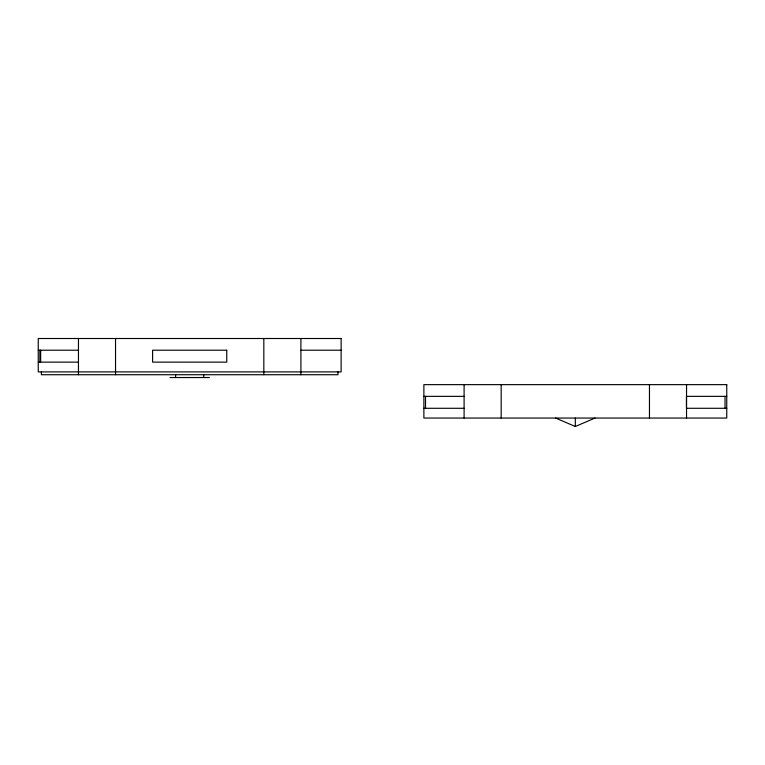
<?xml version="1.0" encoding="UTF-8"?>
<svg xmlns="http://www.w3.org/2000/svg" width="765" height="765" viewBox="0 0 765 765"><rect width="100%" height="100%" fill="white"/><g stroke="black" fill="none" stroke-linecap="round" stroke-linejoin="round"><path stroke-width="1.15" d="M555.61 418.053L575.318 426.497L595.017 418.053M38.25 350.207L78.46 350.207M300.903 350.207L341.123 350.207M38.25 362.141L78.46 362.141M169.983 377.537L209.39 377.537M423.877 396.356L464.097 396.356M726.75 396.356L686.463 396.356L686.463 408.29L726.75 408.29M423.877 408.29L464.097 408.29M725.038 396.356L725.038 408.29M686.54 384.642L686.54 418.053M649.466 384.642L649.466 418.053M575.318 418.053L575.318 426.497M501.171 384.642L501.171 418.053M464.097 384.642L464.097 418.053M425.522 396.356L425.512 408.29M337.977 371.905L337.977 374.726L41.387 374.726L41.387 371.905M300.903 338.503L300.903 374.726M263.829 338.503L263.829 374.726M203.758 374.726L203.758 377.537M175.606 374.726L175.606 377.537M115.534 338.503L115.534 374.726M78.46 338.503L78.46 374.726M40.65 350.207L40.641 362.141M39.876 350.207L39.885 362.141M341.123 338.503L38.25 338.503L38.25 371.905L341.123 371.905L341.123 338.503M226.756 350.207L152.608 350.207L152.608 362.141L226.756 362.141L226.756 350.207M726.75 384.642L423.877 384.642L423.877 418.053L726.75 418.053L726.75 384.642"/></g></svg>
